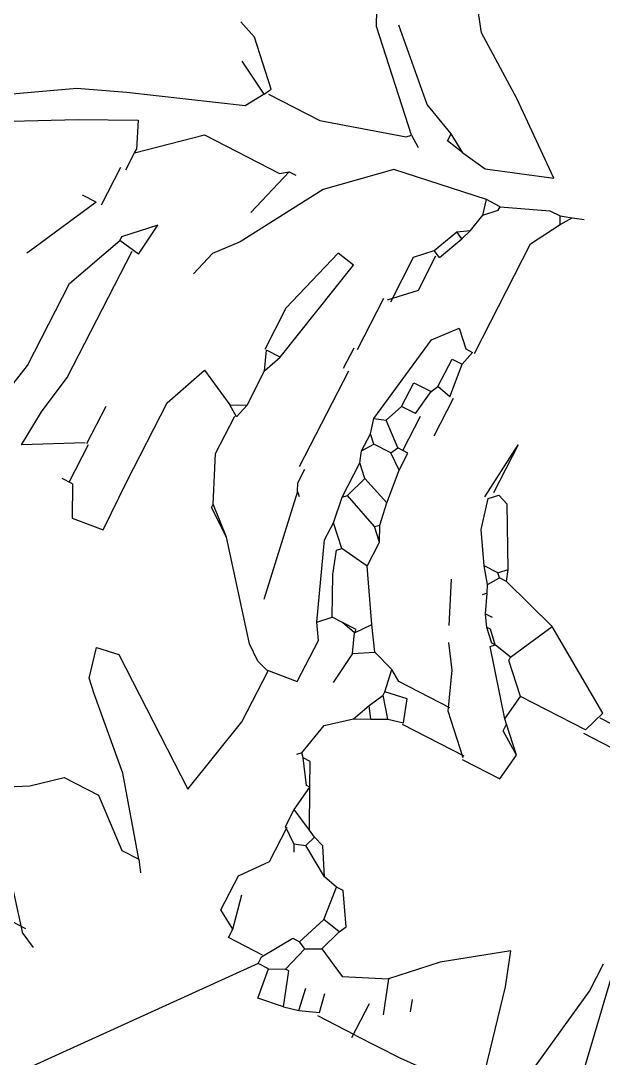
# Model space of a CAD drawing. Header units: metres. Extents: x 1769 to 3632, y 809 to 2652.
# Drawn here: x 2678.6709 to 2678.7901, y 1803.9773 to 1804.1896 of the extents above; entities that cross this region are included whole.
import ezdxf

# ---------------------------------------------------------------- set-up
doc = ezdxf.new("R2010")
doc.units = ezdxf.units.M
doc.header["$LTSCALE"] = 10
doc.layers.add('L-PLNT', color=66, linetype='Continuous')

# ---------------------------------------------------------------- blocks, each defined once
blk = doc.blocks.new('GARRA DE LEON')
at = {"layer": 'L-PLNT', "color": 65, "linetype": 'Continuous'}
for p, q in [((1270.5563, 334.1728), (1270.4528, 334.3177)), ((1270.6225, 334.1273), (1270.5563, 334.1728)), ((1270.4528, 334.1273), (1270.4445, 334.1438)), ((1270.4528, 334.1273), (1270.4445, 334.1438)), ((1270.5397, 334.0776), (1270.4735, 334.1397)), ((1270.5397, 334.0403), (1270.4528, 334.1273)), ((1270.6971, 334.0693), (1270.6225, 334.1273)), ((1270.577, 334.061), (1270.5397, 334.0776)), ((1270.341, 334.0569), (1270.3202, 334.0651)), ((1270.5977, 334.0486), (1270.577, 334.061)), ((1270.577, 334.0527), (1270.577, 334.061)), ((1270.6267, 334.0444), (1270.6971, 334.0693)), ((1270.3824, 334.0154), (1270.341, 334.0569)), ((1270.5977, 334.0486), (1270.577, 334.0527)), ((1270.5977, 334.0486), (1270.6267, 334.0444)), ((1270.5356, 334.0361), (1270.5397, 334.0403)), ((1270.5397, 334.0403), (1270.5522, 334.032)), ((1270.7219, 334.0361), (1270.7343, 334.0403)), ((1270.7261, 334.0279), (1270.7343, 334.0403)), ((1270.7343, 334.0403), (1270.7468, 334.0444)), ((1270.3782, 334.0072), (1270.341, 334.0279)), ((1270.4445, 334.0092), (1270.5356, 334.0361)), ((1270.6598, 334.0154), (1270.7095, 334.0361)), ((1270.7075, 333.9947), (1270.7261, 334.0279)), ((1270.7095, 334.0361), (1270.7219, 334.0361)), ((1270.7261, 334.0279), (1270.7219, 334.0361)), ((1270.3782, 334.0072), (1270.3824, 334.0154)), ((1270.6432, 334.0154), (1270.5397, 333.9989)), ((1270.6474, 333.9989), (1270.6432, 334.0154)), ((1270.6598, 334.0154), (1270.6432, 334.0154)), ((1270.6598, 334.0113), (1270.6598, 334.0154)), ((1270.3782, 334.0072), (1270.3658, 333.9865)), ((1270.3824, 334.0092), (1270.4445, 334.0092)), ((1270.6474, 333.9989), (1270.6598, 334.0113)), ((1270.5397, 333.9989), (1270.4818, 333.945)), ((1270.6432, 333.9782), (1270.6474, 333.9989)), ((1270.7075, 333.8622), (1270.7075, 333.9947)), ((1270.3658, 333.9865), (1270.2457, 333.9409)), ((1270.6308, 333.9699), (1270.6432, 333.9782)), ((1270.6391, 333.9657), (1270.6432, 333.9782)), ((1270.6184, 333.9409), (1270.6308, 333.9699)), ((1270.6267, 333.9368), (1270.6391, 333.9657)), ((1270.6391, 333.9657), (1270.6308, 333.9699)), ((1270.2457, 333.9409), (1270.196, 333.9202)), ((1270.283, 333.8871), (1270.341, 333.9388)), ((1270.341, 333.9388), (1270.432, 333.9388)), ((1270.4403, 333.945), (1270.4238, 333.8871)), ((1270.4818, 333.945), (1270.4279, 333.8539)), ((1270.432, 333.9388), (1270.4403, 333.945)), ((1270.4403, 333.945), (1270.4486, 333.945)), ((1270.6018, 333.9243), (1270.6184, 333.9409)), ((1270.6267, 333.9368), (1270.6184, 333.9409)), ((1270.6225, 333.8953), (1270.6225, 333.9368)), ((1270.196, 333.9202), (1270.1297, 333.8788)), ((1270.2126, 333.8912), (1270.2705, 333.9202)), ((1270.2705, 333.9202), (1270.283, 333.8912)), ((1270.6018, 333.8705), (1270.6018, 333.9243)), ((1270.5977, 333.8705), (1270.6225, 333.8953)), ((1270.0759, 333.8167), (1270.2126, 333.8912)), ((1270.283, 333.8871), (1270.283, 333.8912)), ((1270.283, 333.8664), (1270.283, 333.8871)), ((1270.283, 333.8664), (1270.283, 333.8871)), ((1270.5273, 333.8912), (1270.5045, 333.8125)), ((1270.5232, 333.7628), (1270.548, 333.8871)), ((1270.548, 333.8871), (1270.5273, 333.8912)), ((1270.5936, 333.8084), (1270.5936, 333.8705)), ((1270.6598, 333.8539), (1270.6805, 333.8788)), ((1270.6805, 333.8788), (1270.6971, 333.8622)), ((1270.2768, 333.8208), (1270.2768, 333.8664)), ((1270.6971, 333.8622), (1270.7053, 333.8622)), ((1270.7012, 333.8457), (1270.7053, 333.8622)), ((1270.4279, 333.8539), (1270.4072, 333.8291)), ((1270.6432, 333.7504), (1270.6598, 333.8539)), ((1270.6888, 333.8125), (1270.6888, 333.8457)), ((1270.6888, 333.8457), (1270.7012, 333.8457)), ((1270.7053, 333.8084), (1270.7012, 333.8457)), ((1270.341, 333.8291), (1270.312, 333.8001)), ((1270.3368, 333.7918), (1270.341, 333.8291)), ((1270.4072, 333.8291), (1270.3989, 333.8001)), ((1270.2705, 333.8208), (1270.2333, 333.7463)), ((1270.2705, 333.8208), (1270.254, 333.8208)), ((1270.5045, 333.8125), (1270.5045, 333.7628)), ((1270.5894, 333.7835), (1270.5894, 333.8084)), ((1270.5894, 333.7835), (1270.5894, 333.8084)), ((1270.6639, 333.7753), (1270.6639, 333.8042)), ((1270.6639, 333.8042), (1270.6847, 333.8042)), ((1270.6805, 333.7753), (1270.6847, 333.8042)), ((1270.6847, 333.8042), (1270.6888, 333.8125)), ((1270.7053, 333.8084), (1270.6888, 333.8125)), ((1270.7095, 333.8084), (1270.7095, 333.7628)), ((1270.285, 333.7297), (1270.312, 333.796)), ((1270.312, 333.8001), (1270.312, 333.796)), ((1270.3368, 333.7918), (1270.312, 333.796)), ((1270.329, 333.6386), (1270.329, 333.7918)), ((1270.7882, 333.7297), (1270.7944, 333.796)), ((1270.7944, 333.796), (1270.7944, 333.738)), ((1270.5956, 333.6676), (1270.5956, 333.7835)), ((1270.6557, 333.7545), (1270.6639, 333.7753)), ((1270.6805, 333.7753), (1270.6639, 333.7753)), ((1270.6867, 333.7338), (1270.6867, 333.7753)), ((1270.5149, 333.7421), (1270.5066, 333.7628)), ((1270.5232, 333.7628), (1270.5066, 333.7628)), ((1270.5149, 333.7421), (1270.5232, 333.7628)), ((1270.6432, 333.7504), (1270.6557, 333.7545)), ((1270.6474, 333.7338), (1270.6432, 333.7504)), ((1270.6805, 333.7338), (1270.6557, 333.7545)), ((1270.2333, 333.7463), (1270.2291, 333.738)), ((1270.5149, 333.7007), (1270.5149, 333.7421)), ((1270.7923, 333.7297), (1270.8006, 333.738)), ((1270.813, 333.7338), (1270.8006, 333.738)), ((1270.285, 333.6303), (1270.285, 333.7297)), ((1270.6474, 333.7131), (1270.6474, 333.7338)), ((1270.6557, 333.7256), (1270.6474, 333.7338)), ((1270.6474, 333.7131), (1270.6557, 333.7256)), ((1270.6764, 333.7256), (1270.6557, 333.7256)), ((1270.6764, 333.7256), (1270.6805, 333.7338)), ((1270.6929, 333.7131), (1270.6764, 333.7256)), ((1270.6929, 333.7338), (1270.6805, 333.7338)), ((1270.6929, 333.7131), (1270.6929, 333.7338)), ((1270.8006, 333.6966), (1270.7923, 333.7297)), ((1270.8462, 333.6717), (1270.813, 333.7338)), ((1270.4372, 333.6634), (1270.4569, 333.7131)), ((1270.4569, 333.7131), (1270.4983, 333.6924)), ((1270.6515, 333.7007), (1270.6474, 333.7131)), ((1270.6971, 333.6759), (1270.6929, 333.7131)), ((1270.4983, 333.6924), (1270.5149, 333.7007)), ((1270.5107, 333.6841), (1270.4983, 333.6924)), ((1270.5107, 333.6841), (1270.5149, 333.7007)), ((1270.6515, 333.6593), (1270.6515, 333.7007)), ((1270.6639, 333.6883), (1270.6515, 333.7007)), ((1270.8213, 333.6634), (1270.8006, 333.6966)), ((1270.5087, 333.6386), (1270.5087, 333.6841)), ((1270.6557, 333.6634), (1270.6639, 333.6883)), ((1270.6971, 333.6759), (1270.6639, 333.6883)), ((1270.7012, 333.651), (1270.6971, 333.6759)), ((1270.8379, 333.6634), (1270.8462, 333.6717)), ((1270.8503, 333.6593), (1270.8462, 333.6717)), ((1270.4372, 333.5682), (1270.4372, 333.6634)), ((1270.6018, 333.651), (1270.6018, 333.6676)), ((1270.6018, 333.651), (1270.6018, 333.6676)), ((1270.6515, 333.6593), (1270.6557, 333.6634)), ((1270.6557, 333.6303), (1270.6515, 333.6593)), ((1270.6971, 333.6469), (1270.6557, 333.6634)), ((1270.8337, 333.6469), (1270.8213, 333.6634)), ((1270.8379, 333.6634), (1270.8213, 333.6634)), ((1270.8337, 333.6469), (1270.842, 333.6593)), ((1270.842, 333.6593), (1270.8379, 333.6634)), ((1270.8503, 333.6593), (1270.842, 333.6593)), ((1270.9166, 333.6386), (1270.8503, 333.6593)), ((1270.606, 333.6427), (1270.6018, 333.651)), ((1270.6971, 333.6469), (1270.7012, 333.651)), ((1270.7095, 333.6345), (1270.6971, 333.6469)), ((1270.7095, 333.6345), (1270.7012, 333.651)), ((1270.8379, 333.6386), (1270.8337, 333.6469)), ((1270.3213, 333.593), (1270.329, 333.6386)), ((1270.5314, 333.5889), (1270.5087, 333.6386)), ((1270.606, 333.6427), (1270.6267, 333.5226)), ((1270.606, 333.6427), (1270.6101, 333.6386)), ((1270.8379, 333.6386), (1270.8337, 333.6345)), ((1270.8462, 333.6179), (1270.8379, 333.6386)), ((1270.8917, 333.5889), (1270.9166, 333.6386)), ((1271.0077, 333.5806), (1270.9166, 333.6386)), ((1270.2622, 333.5144), (1270.285, 333.6303)), ((1270.3803, 333.5848), (1270.3803, 333.6303)), ((1270.6557, 333.6096), (1270.6557, 333.6303)), ((1270.6764, 333.6096), (1270.6557, 333.6303)), ((1270.7095, 333.6055), (1270.7095, 333.6345)), ((1270.8172, 333.5889), (1270.7965, 333.6345)), ((1270.8545, 333.6055), (1270.8462, 333.6179)), ((1270.8462, 333.6179), (1270.8545, 333.6179)), ((1270.6888, 333.5268), (1270.6557, 333.6096)), ((1270.6722, 333.6055), (1270.6764, 333.6096)), ((1270.6805, 333.5806), (1270.6722, 333.6055)), ((1270.7095, 333.6055), (1270.6764, 333.6096)), ((1270.7426, 333.5516), (1270.7095, 333.6055)), ((1270.8586, 333.6055), (1270.8545, 333.6055)), ((1270.8669, 333.593), (1270.8545, 333.6055)), ((1270.871, 333.593), (1270.8586, 333.6055)), ((1270.3182, 333.5516), (1270.3213, 333.593)), ((1270.8669, 333.5889), (1270.871, 333.593)), ((1270.871, 333.593), (1270.8669, 333.593)), ((1270.8917, 333.5889), (1270.871, 333.593)), ((1270.3782, 333.5848), (1270.3182, 333.5516)), ((1270.3824, 333.5392), (1270.3824, 333.5848)), ((1270.5604, 333.5641), (1270.5314, 333.5889)), ((1270.5314, 333.5848), (1270.5314, 333.5889)), ((1270.5604, 333.5641), (1270.5314, 333.5848)), ((1270.7012, 333.5392), (1270.6805, 333.5806)), ((1270.9166, 333.5268), (1270.8669, 333.5889)), ((1270.8917, 333.5848), (1270.8917, 333.5889)), ((1270.9207, 333.5558), (1270.8917, 333.5848)), ((1270.9994, 333.5558), (1271.0077, 333.5806)), ((1270.4383, 333.5102), (1270.4372, 333.5682)), ((1270.842, 333.5475), (1270.8255, 333.5723)), ((1271.0491, 333.5744), (1271.0077, 333.5744)), ((1270.635, 333.4729), (1270.5604, 333.5641)), ((1270.7302, 333.5351), (1270.7426, 333.5516)), ((1270.7592, 333.5268), (1270.7426, 333.5516)), ((1270.8586, 333.5061), (1270.842, 333.5475)), ((1270.9166, 333.5268), (1270.9207, 333.5558)), ((1270.9994, 333.5558), (1270.9207, 333.5558)), ((1271.0449, 333.5516), (1270.9994, 333.5516)), ((1270.3865, 333.5392), (1270.3741, 333.5392)), ((1270.3865, 333.5392), (1270.403, 333.5061)), ((1270.6888, 333.5268), (1270.7012, 333.5392)), ((1270.7136, 333.5392), (1270.7012, 333.5392)), ((1270.7302, 333.5351), (1270.7136, 333.5392)), ((1270.7302, 333.5392), (1270.7136, 333.5392)), ((1270.7302, 333.5351), (1270.7302, 333.5392)), ((1270.7385, 333.5144), (1270.7302, 333.5351)), ((1270.6992, 333.5102), (1270.6888, 333.5268)), ((1270.7385, 333.5144), (1270.7592, 333.5268)), ((1270.7841, 333.5185), (1270.7592, 333.5268)), ((1270.9207, 333.5226), (1270.9166, 333.5268)), ((1270.7385, 333.5144), (1270.7343, 333.4771)), ((1270.7882, 333.4937), (1270.7841, 333.5185)), ((1270.7965, 333.5102), (1270.7841, 333.5185)), ((1270.9207, 333.5144), (1270.9207, 333.5226)), ((1270.9456, 333.4978), (1270.9207, 333.5226)), ((1270.9456, 333.4978), (1270.9207, 333.5144)), ((1270.403, 333.5061), (1270.4383, 333.5102)), ((1270.6992, 333.4605), (1270.6992, 333.5102)), ((1270.8586, 333.5102), (1270.7965, 333.5102)), ((1270.8959, 333.4688), (1270.8586, 333.5061)), ((1270.7799, 333.4729), (1270.7882, 333.4895)), ((1270.813, 333.4978), (1270.7882, 333.4937)), ((1270.7882, 333.4895), (1270.7882, 333.4937)), ((1270.8047, 333.4688), (1270.7882, 333.4895)), ((1270.8213, 333.4729), (1270.813, 333.4978)), ((1270.9414, 333.4667), (1270.9456, 333.4978)), ((1270.6515, 333.4605), (1270.635, 333.4729)), ((1270.6515, 333.4605), (1270.635, 333.4729)), ((1270.7716, 333.4522), (1270.7799, 333.4729)), ((1270.7882, 333.4605), (1270.7799, 333.4729)), ((1270.7882, 333.4605), (1270.8047, 333.4688)), ((1270.8047, 333.4688), (1270.8213, 333.4729)), ((1270.8959, 333.4709), (1270.8213, 333.4709)), ((1270.6639, 333.4564), (1270.6515, 333.4605)), ((1270.6639, 333.4564), (1270.6992, 333.4605)), ((1270.666, 333.3943), (1270.666, 333.4564)), ((1270.7716, 333.4522), (1270.7882, 333.4605)), ((1270.8959, 333.4667), (1270.9414, 333.4667)), ((1270.7468, 333.4315), (1270.7716, 333.4522)), ((1270.7385, 333.3943), (1270.7468, 333.4315)), ((1270.49, 333.3943), (1270.5149, 333.3984)), ((1270.4983, 333.3611), (1270.49, 333.3943)), ((1270.5149, 333.3984), (1270.6474, 333.3032)), ((1270.6474, 333.3032), (1270.666, 333.3943)), ((1270.7385, 333.3943), (1270.7343, 333.3901)), ((1270.7426, 333.3901), (1270.7385, 333.3943)), ((1270.7509, 333.3901), (1270.7426, 333.3901)), ((1270.7592, 333.3653), (1270.7426, 333.3901)), ((1270.7633, 333.3653), (1270.7509, 333.3901)), ((1270.5107, 333.3487), (1270.4983, 333.3611)), ((1270.5107, 333.3487), (1270.4983, 333.3611)), ((1270.7592, 333.3363), (1270.7633, 333.3653)), ((1270.7633, 333.3653), (1270.7592, 333.3653)), ((1270.7841, 333.3239), (1270.7633, 333.3653)), ((1270.577, 333.2866), (1270.5107, 333.3487)), ((1270.7592, 333.3156), (1270.7592, 333.3363)), ((1270.7841, 333.3239), (1270.7592, 333.3363)), ((1271.1319, 333.3073), (1271.1319, 333.3404)), ((1271.1816, 333.1417), (1271.1443, 333.3404)), ((1270.7923, 333.3197), (1270.7841, 333.3239)), ((1270.7758, 333.3032), (1270.7592, 333.3156)), ((1270.7613, 333.2742), (1270.7613, 333.3156)), ((1270.7882, 333.3073), (1270.7923, 333.3197)), ((1270.8047, 333.3156), (1270.7923, 333.3197)), ((1270.8213, 333.2866), (1270.8047, 333.3156)), ((1270.7758, 333.3032), (1270.7882, 333.3073)), ((1270.7758, 333.3032), (1270.7799, 333.2949)), ((1270.8213, 333.2866), (1270.7882, 333.3073)), ((1271.0367, 333.3073), (1270.9745, 333.2617)), ((1271.0491, 333.27), (1271.0367, 333.3073)), ((1271.1071, 333.1458), (1271.1319, 333.3073)), ((1270.635, 333.2121), (1270.577, 333.2866)), ((1270.8379, 333.2825), (1270.8213, 333.2866)), ((1270.8462, 333.2825), (1270.8379, 333.2825)), ((1270.842, 333.2452), (1270.8379, 333.2825)), ((1270.8669, 333.2493), (1270.8462, 333.2825)), ((1270.7385, 333.2452), (1270.7613, 333.2742)), ((1271.0781, 333.1499), (1271.0491, 333.27)), ((1270.9745, 333.2617), (1270.9331, 333.2203)), ((1270.4942, 333.2286), (1270.5232, 333.2535)), ((1270.5232, 333.2535), (1270.5646, 333.2535)), ((1270.5646, 333.2535), (1270.6143, 333.2121)), ((1270.7385, 333.2038), (1270.7385, 333.2452)), ((1270.8296, 333.2121), (1270.842, 333.2452)), ((1270.8627, 333.241), (1270.842, 333.2452)), ((1270.8627, 333.241), (1270.8669, 333.2493)), ((1270.8545, 333.2162), (1270.8627, 333.241)), ((1270.4652, 333.2121), (1270.4942, 333.2286)), ((1270.7592, 333.1913), (1270.7509, 333.2286)), ((1270.6143, 333.2121), (1270.635, 333.2121)), ((1270.635, 333.2121), (1270.6432, 333.1996)), ((1270.8006, 333.1789), (1270.8213, 333.2121)), ((1270.8213, 333.2121), (1270.8296, 333.2121)), ((1270.8379, 333.2079), (1270.8296, 333.2121)), ((1270.8379, 333.2079), (1270.8545, 333.2162)), ((1270.8545, 333.2162), (1270.8876, 333.1996)), ((1270.8876, 333.1996), (1270.9331, 333.2203)), ((1270.9331, 333.2203), (1270.9456, 333.1831)), ((1270.9704, 333.1996), (1270.9663, 333.2121)), ((1270.7592, 333.1913), (1270.7385, 333.2038)), ((1270.8296, 333.1789), (1270.8379, 333.2079)), ((1270.7592, 333.181), (1270.7592, 333.1913)), ((1270.8006, 333.181), (1270.7592, 333.181)), ((1270.8006, 333.1748), (1270.8006, 333.1789)), ((1270.813, 333.1706), (1270.8296, 333.1789)), ((1270.8337, 333.1789), (1270.8296, 333.1789)), ((1270.8462, 333.1417), (1270.8337, 333.1789)), ((1270.9269, 333.1458), (1270.9269, 333.1872)), ((1270.8006, 333.1706), (1270.6101, 332.9304)), ((1270.8006, 333.1706), (1270.8006, 333.1748)), ((1270.813, 333.1706), (1270.8006, 333.1706)), ((1270.8172, 333.1375), (1270.813, 333.1706)), ((1270.8627, 333.1458), (1270.8586, 333.1706)), ((1270.8834, 333.1541), (1270.8793, 333.1748)), ((1270.5604, 333.0837), (1270.5024, 333.1541)), ((1270.8627, 333.1458), (1270.8834, 333.1541)), ((1270.8462, 333.1417), (1270.8627, 333.1458)), ((1270.929, 333.1499), (1270.8834, 333.1499)), ((1270.929, 333.1499), (1270.9828, 333.1499)), ((1270.9828, 333.1499), (1271.0201, 333.152)), ((1270.8462, 333.1417), (1270.8172, 333.1375)), ((1270.4942, 333.0899), (1270.5604, 333.0899)), ((1270.5604, 333.0837), (1270.577, 333.0754))]:
    blk.add_line(p, q, dxfattribs=at)

msp = doc.modelspace()

# ---------------------------------------------------------------- block references
at = {"layer": 'L-PLNT', "xscale": 0.1898607951434572, "yscale": 0.1898607951434572, "zscale": 0.1898607951434572, "rotation": 332.8153662818421}
msp.add_blockref('GARRA DE LEON', (2435.19666, 1857.95684), dxfattribs=at)

doc.saveas('drawing.dxf')
